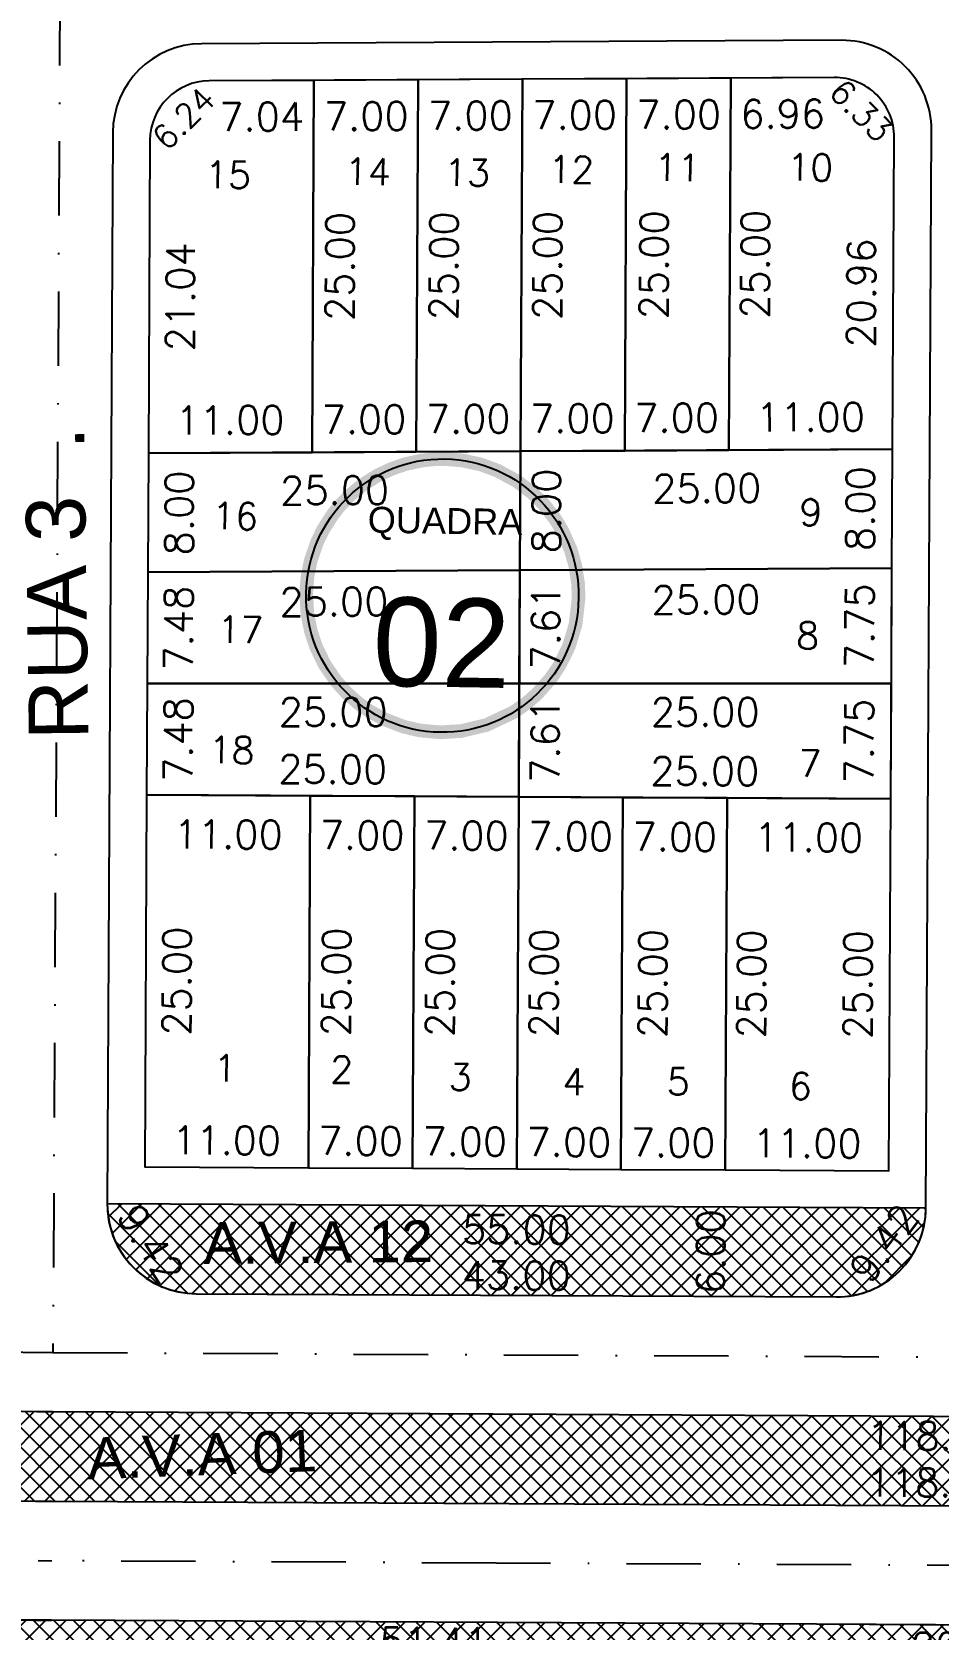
# Model space of a CAD drawing. Header units: millimetres. Extents: x -4430026 to 4783824, y 584 to 9593110.
# Drawn here: x 1747.2 to 1808, y 1393 to 1500.4 of the extents above; entities that cross this region are included whole.
import ezdxf
from ezdxf.enums import TextEntityAlignment as Align

# ---------------------------------------------------------------- set-up
doc = ezdxf.new("R2010")
doc.units = ezdxf.units.MM
doc.linetypes.add('CONTINUO', pattern=[0])
doc.linetypes.add('DASHDOT', pattern=[1, 0.5, -0.25, 0, -0.25])
for name, color, linetype in [('Bra-Rua Calçadas', 1, 'Continuous'), ('Calçada', 1, 'Continuous'), ('Cota', 8, 'Continuous'), ('Cota Curvas', 2, 'Continuous'), ('EIXO DAS VIAS', 252, 'DASHDOT'), ('Lotes', 2, 'Continuous'), ('Nomes de Ruas', 3, 'Continuous'), ('Numero de lotes', 5, 'Continuous'), ('númeraçãoquadras', 4, 'Continuous'), ('TXT A.VERDES', 7, 'Continuous'), ('Área Verde Alameda etc.', 92, 'Continuous')]:
    doc.layers.add(name, color=color, linetype=linetype)
doc.styles.add('arcad1', font='romans.shx')
doc.styles.add('ARIAL', font='arial.ttf', dxfattribs={"height": 0.25})
doc.styles.add('ROMANS', font='romans.shx')
doc.styles.add('STYLE1', font='sanss___.ttf')
doc.dimstyles.new('BOLA100', dxfattribs={"dimscale": 0, "dimtxt": 1.9, "dimasz": 0.18, "dimexe": 0.18, "dimexo": 0.063, "dimgap": 0, "dimtad": 1, "dimzin": 4, "dimdsep": 46, "dimtxsty": 'ROMANS', "dimcen": 0.09, "dimse1": 1, "dimse2": 1, "dimsd1": 1, "dimsd2": 1, "dimclrt": 256, "dimaunit": 1, "dimadec": 4, "dimazin": 0, "dimtfac": 1.2, "dimtix": 1, "dimtmove": 2, "dimatfit": 3, "dimfxl": 1, "dimtvp": 2, "dimtolj": 1, "dimtzin": 4, "dimarcsym": 0})
pattern_1 = [(45, (-350710.31295, -9590084.73025), (-0.67351920908, 0.67351920908), []), (135, (-350710.31295, -9590084.73025), (-0.67351920908, -0.67351920908), [])]

# ---------------------------------------------------------------- blocks, each defined once
blk = doc.blocks.new('*D106')
at = {"layer": 'DEFPOINTS', "color": 0}
for p in [(1765.74, 1424.91), (1754.73, 1424.11), (1765.73, 1424.05)]:
    blk.add_point(p, dxfattribs=at)
at = {"layer": 'Cota', "insert": (1760.24, 1425.89), "char_height": 1.9, "attachment_point": 5, "rotation": 359.7053, "style": 'ROMANS'}
blk.add_mtext('\\A1;11.00', dxfattribs=at)
blk = doc.blocks.new('*D107')
at = {"layer": 'DEFPOINTS', "color": 0}
for p in [(1772.74, 1424.88), (1765.73, 1424.05), (1772.73, 1424.01)]:
    blk.add_point(p, dxfattribs=at)
at = {"layer": 'Cota', "insert": (1769.24, 1425.85), "char_height": 1.9, "attachment_point": 5, "rotation": 359.7053, "style": 'ROMANS'}
blk.add_mtext('\\A1;7.00', dxfattribs=at)
blk = doc.blocks.new('*D108')
at = {"layer": 'DEFPOINTS', "color": 0}
for p in [(1779.74, 1424.84), (1772.73, 1424.01), (1779.73, 1423.98)]:
    blk.add_point(p, dxfattribs=at)
at = {"layer": 'Cota', "insert": (1776.24, 1425.81), "char_height": 1.9, "attachment_point": 5, "rotation": 359.7053, "style": 'ROMANS'}
blk.add_mtext('\\A1;7.00', dxfattribs=at)
blk = doc.blocks.new('*D109')
at = {"layer": 'DEFPOINTS', "color": 0}
for p in [(1786.74, 1424.81), (1779.73, 1423.98), (1786.73, 1423.94)]:
    blk.add_point(p, dxfattribs=at)
at = {"layer": 'Cota', "insert": (1783.24, 1425.77), "char_height": 1.9, "attachment_point": 5, "rotation": 359.7053, "style": 'ROMANS'}
blk.add_mtext('\\A1;7.00', dxfattribs=at)
blk = doc.blocks.new('*D110')
at = {"layer": 'DEFPOINTS', "color": 0}
for p in [(1793.74, 1424.77), (1786.73, 1423.94), (1793.73, 1423.9)]:
    blk.add_point(p, dxfattribs=at)
at = {"layer": 'Cota', "insert": (1790.24, 1425.74), "char_height": 1.9, "attachment_point": 5, "rotation": 359.7053, "style": 'ROMANS'}
blk.add_mtext('\\A1;7.00', dxfattribs=at)
blk = doc.blocks.new('*D111')
at = {"layer": 'DEFPOINTS', "color": 0}
for p in [(1804.74, 1424.71), (1793.73, 1423.9), (1804.73, 1423.85)]:
    blk.add_point(p, dxfattribs=at)
at = {"layer": 'Cota', "insert": (1799.24, 1425.69), "char_height": 1.9, "attachment_point": 5, "rotation": 359.7053, "style": 'ROMANS'}
blk.add_mtext('\\A1;11.00', dxfattribs=at)
blk = doc.blocks.new('*D112')
at = {"layer": 'DEFPOINTS', "color": 0}
for p in [(1754.86, 1449.11), (1765.86, 1449.05), (1765.84, 1445.47)]:
    blk.add_point(p, dxfattribs=at)
at = {"layer": 'Cota', "insert": (1760.35, 1446.45), "char_height": 1.9, "attachment_point": 5, "rotation": 359.7053, "style": 'ROMANS'}
blk.add_mtext('\\A1;11.00', dxfattribs=at)
blk = doc.blocks.new('*D113')
at = {"layer": 'DEFPOINTS', "color": 0}
for p in [(1754.9, 1456.59), (1779.9, 1456.59), (1779.9, 1453.73)]:
    blk.add_point(p, dxfattribs=at)
at = {"layer": 'Cota', "insert": (1767.4, 1454.68), "char_height": 1.9, "attachment_point": 5, "rotation": 0.0079, "style": 'ROMANS'}
blk.add_mtext('\\A1;25.00', dxfattribs=at)
blk = doc.blocks.new('*D114')
at = {"layer": 'DEFPOINTS', "color": 0}
for p in [(1754.86, 1449.11), (1779.87, 1449.82), (1779.86, 1448.98)]:
    blk.add_point(p, dxfattribs=at)
at = {"layer": 'Cota', "insert": (1767.37, 1450.83), "char_height": 1.9, "attachment_point": 5, "rotation": 359.7053, "style": 'ROMANS'}
blk.add_mtext('\\A1;25.00', dxfattribs=at)
blk = doc.blocks.new('*D115')
at = {"layer": 'DEFPOINTS', "color": 0}
for p in [(1754.94, 1464.07), (1779.94, 1464.2), (1779.96, 1461.21)]:
    blk.add_point(p, dxfattribs=at)
at = {"layer": 'Cota', "insert": (1767.45, 1462.09), "char_height": 1.9, "attachment_point": 5, "rotation": 0.3104, "style": 'ROMANS'}
blk.add_mtext('\\A1;25.00', dxfattribs=at)
blk = doc.blocks.new('*D116')
at = {"layer": 'DEFPOINTS', "color": 0}
for p in [(1754.98, 1472.07), (1779.98, 1472.2), (1780, 1468.7)]:
    blk.add_point(p, dxfattribs=at)
at = {"layer": 'Cota', "insert": (1767.5, 1469.58), "char_height": 1.9, "attachment_point": 5, "rotation": 0.3104, "style": 'ROMANS'}
blk.add_mtext('\\A1;25.00', dxfattribs=at)
blk = doc.blocks.new('*D117')
at = {"layer": 'DEFPOINTS', "color": 0}
for p in [(1765.98, 1473.37), (1754.98, 1472.07), (1765.98, 1472.13)]:
    blk.add_point(p, dxfattribs=at)
at = {"layer": 'Cota', "insert": (1760.47, 1474.29), "char_height": 1.9, "attachment_point": 5, "rotation": 0.3104, "style": 'ROMANS'}
blk.add_mtext('\\A1;11.00', dxfattribs=at)
blk = doc.blocks.new('*D118')
at = {"layer": 'DEFPOINTS', "color": 0}
for p in [(1759.07, 1497.09), (1766.11, 1497.13), (1766.13, 1493.75)]:
    blk.add_point(p, dxfattribs=at)
at = {"layer": 'Cota', "insert": (1762.6, 1494.68), "char_height": 1.9, "attachment_point": 5, "rotation": 0.3104, "style": 'ROMANS'}
blk.add_mtext('\\A1;7.04', dxfattribs=at)
blk = doc.blocks.new('*D119')
at = {"layer": 'DEFPOINTS', "color": 0}
for p in [(1766.11, 1497.13), (1773.11, 1497.17), (1773.13, 1493.79)]:
    blk.add_point(p, dxfattribs=at)
at = {"layer": 'Cota', "insert": (1769.62, 1494.72), "char_height": 1.9, "attachment_point": 5, "rotation": 0.3104, "style": 'ROMANS'}
blk.add_mtext('\\A1;7.00', dxfattribs=at)
blk = doc.blocks.new('*D120')
at = {"layer": 'DEFPOINTS', "color": 0}
for p in [(1773.11, 1497.17), (1780.11, 1497.2), (1780.13, 1493.83)]:
    blk.add_point(p, dxfattribs=at)
at = {"layer": 'Cota', "insert": (1776.62, 1494.76), "char_height": 1.9, "attachment_point": 5, "rotation": 0.3104, "style": 'ROMANS'}
blk.add_mtext('\\A1;7.00', dxfattribs=at)
blk = doc.blocks.new('*D121')
at = {"layer": 'DEFPOINTS', "color": 0}
for p in [(1780.11, 1497.2), (1787.11, 1497.24), (1787.13, 1493.87)]:
    blk.add_point(p, dxfattribs=at)
at = {"layer": 'Cota', "insert": (1783.62, 1494.8), "char_height": 1.9, "attachment_point": 5, "rotation": 0.3104, "style": 'ROMANS'}
blk.add_mtext('\\A1;7.00', dxfattribs=at)
blk = doc.blocks.new('*D122')
at = {"layer": 'DEFPOINTS', "color": 0}
for p in [(1787.11, 1497.24), (1794.11, 1497.28), (1794.13, 1493.9)]:
    blk.add_point(p, dxfattribs=at)
at = {"layer": 'Cota', "insert": (1790.62, 1494.83), "char_height": 1.9, "attachment_point": 5, "rotation": 0.3104, "style": 'ROMANS'}
blk.add_mtext('\\A1;7.00', dxfattribs=at)
blk = doc.blocks.new('*D123')
at = {"layer": 'DEFPOINTS', "color": 0}
for p in [(1801.07, 1497.32), (1794.11, 1497.28), (1801.09, 1493.94)]:
    blk.add_point(p, dxfattribs=at)
at = {"layer": 'Cota', "insert": (1797.6, 1494.87), "char_height": 1.9, "attachment_point": 5, "rotation": 0.3104, "style": 'ROMANS'}
blk.add_mtext('\\A1;6.96', dxfattribs=at)
blk = doc.blocks.new('*D124')
at = {"layer": 'DEFPOINTS', "color": 0}
for p in [(1779.98, 1472.2), (1804.98, 1472.34), (1805, 1468.83)]:
    blk.add_point(p, dxfattribs=at)
at = {"layer": 'Cota', "insert": (1792.5, 1469.71), "char_height": 1.9, "attachment_point": 5, "rotation": 0.3104, "style": 'ROMANS'}
blk.add_mtext('\\A1;25.00', dxfattribs=at)
blk = doc.blocks.new('*D125')
at = {"layer": 'DEFPOINTS', "color": 0}
for p in [(1772.98, 1473.41), (1765.98, 1472.13), (1772.98, 1472.17)]:
    blk.add_point(p, dxfattribs=at)
at = {"layer": 'Cota', "insert": (1769.47, 1474.34), "char_height": 1.9, "attachment_point": 5, "rotation": 0.3104, "style": 'ROMANS'}
blk.add_mtext('\\A1;7.00', dxfattribs=at)
blk = doc.blocks.new('*D126')
at = {"layer": 'DEFPOINTS', "color": 0}
for p in [(1779.98, 1473.45), (1772.98, 1472.17), (1779.98, 1472.2)]:
    blk.add_point(p, dxfattribs=at)
at = {"layer": 'Cota', "insert": (1776.47, 1474.38), "char_height": 1.9, "attachment_point": 5, "rotation": 0.3104, "style": 'ROMANS'}
blk.add_mtext('\\A1;7.00', dxfattribs=at)
blk = doc.blocks.new('*D127')
at = {"layer": 'DEFPOINTS', "color": 0}
for p in [(1786.98, 1473.48), (1779.98, 1472.2), (1786.98, 1472.24)]:
    blk.add_point(p, dxfattribs=at)
at = {"layer": 'Cota', "insert": (1783.47, 1474.41), "char_height": 1.9, "attachment_point": 5, "rotation": 0.3104, "style": 'ROMANS'}
blk.add_mtext('\\A1;7.00', dxfattribs=at)
blk = doc.blocks.new('*D128')
at = {"layer": 'DEFPOINTS', "color": 0}
for p in [(1793.98, 1473.52), (1786.98, 1472.24), (1793.98, 1472.28)]:
    blk.add_point(p, dxfattribs=at)
at = {"layer": 'Cota', "insert": (1790.47, 1474.45), "char_height": 1.9, "attachment_point": 5, "rotation": 0.3104, "style": 'ROMANS'}
blk.add_mtext('\\A1;7.00', dxfattribs=at)
blk = doc.blocks.new('*D129')
at = {"layer": 'DEFPOINTS', "color": 0}
for p in [(1804.98, 1473.58), (1793.98, 1472.28), (1804.98, 1472.34)]:
    blk.add_point(p, dxfattribs=at)
at = {"layer": 'Cota', "insert": (1799.47, 1474.5), "char_height": 1.9, "attachment_point": 5, "rotation": 0.3104, "style": 'ROMANS'}
blk.add_mtext('\\A1;11.00', dxfattribs=at)
blk = doc.blocks.new('*D130')
at = {"layer": 'DEFPOINTS', "color": 0}
for p in [(1779.94, 1464.2), (1804.94, 1464.34), (1804.96, 1461.35)]:
    blk.add_point(p, dxfattribs=at)
at = {"layer": 'Cota', "insert": (1792.45, 1462.23), "char_height": 1.9, "attachment_point": 5, "rotation": 0.3104, "style": 'ROMANS'}
blk.add_mtext('\\A1;25.00', dxfattribs=at)
blk = doc.blocks.new('*D131')
at = {"layer": 'DEFPOINTS', "color": 0}
for p in [(1779.9, 1456.59), (1804.9, 1456.59), (1804.9, 1453.73)]:
    blk.add_point(p, dxfattribs=at)
at = {"layer": 'Cota', "insert": (1792.4, 1454.68), "char_height": 1.9, "attachment_point": 5, "rotation": 0.0079, "style": 'ROMANS'}
blk.add_mtext('\\A1;25.00', dxfattribs=at)
blk = doc.blocks.new('*D132')
at = {"layer": 'DEFPOINTS', "color": 0}
for p in [(1804.87, 1449.69), (1779.86, 1448.98), (1804.86, 1448.85)]:
    blk.add_point(p, dxfattribs=at)
at = {"layer": 'Cota', "insert": (1792.37, 1450.7), "char_height": 1.9, "attachment_point": 5, "rotation": 359.7053, "style": 'ROMANS'}
blk.add_mtext('\\A1;25.00', dxfattribs=at)
blk = doc.blocks.new('*D133')
at = {"layer": 'DEFPOINTS', "color": 0}
for p in [(1765.86, 1449.05), (1772.86, 1449.01), (1772.84, 1445.43)]:
    blk.add_point(p, dxfattribs=at)
at = {"layer": 'Cota', "insert": (1769.35, 1446.4), "char_height": 1.9, "attachment_point": 5, "rotation": 359.7053, "style": 'ROMANS'}
blk.add_mtext('\\A1;7.00', dxfattribs=at)
blk = doc.blocks.new('*D134')
at = {"layer": 'DEFPOINTS', "color": 0}
for p in [(1772.86, 1449.01), (1779.86, 1448.98), (1779.84, 1445.4)]:
    blk.add_point(p, dxfattribs=at)
at = {"layer": 'Cota', "insert": (1776.35, 1446.37), "char_height": 1.9, "attachment_point": 5, "rotation": 359.7053, "style": 'ROMANS'}
blk.add_mtext('\\A1;7.00', dxfattribs=at)
blk = doc.blocks.new('*D135')
at = {"layer": 'DEFPOINTS', "color": 0}
for p in [(1779.86, 1448.98), (1786.86, 1448.94), (1786.84, 1445.36)]:
    blk.add_point(p, dxfattribs=at)
at = {"layer": 'Cota', "insert": (1783.35, 1446.33), "char_height": 1.9, "attachment_point": 5, "rotation": 359.7053, "style": 'ROMANS'}
blk.add_mtext('\\A1;7.00', dxfattribs=at)
blk = doc.blocks.new('*D136')
at = {"layer": 'DEFPOINTS', "color": 0}
for p in [(1786.86, 1448.94), (1793.86, 1448.9), (1793.84, 1445.33)]:
    blk.add_point(p, dxfattribs=at)
at = {"layer": 'Cota', "insert": (1790.35, 1446.29), "char_height": 1.9, "attachment_point": 5, "rotation": 359.7053, "style": 'ROMANS'}
blk.add_mtext('\\A1;7.00', dxfattribs=at)
blk = doc.blocks.new('*D137')
at = {"layer": 'DEFPOINTS', "color": 0}
for p in [(1793.86, 1448.9), (1804.86, 1448.85), (1804.84, 1445.27)]:
    blk.add_point(p, dxfattribs=at)
at = {"layer": 'Cota', "insert": (1799.35, 1446.25), "char_height": 1.9, "attachment_point": 5, "rotation": 359.7053, "style": 'ROMANS'}
blk.add_mtext('\\A1;11.00', dxfattribs=at)
blk = doc.blocks.new('*D138')
at = {"layer": 'DEFPOINTS', "color": 0}
for p in [(1754.86, 1449.11), (1757.91, 1449.09), (1754.73, 1424.11)]:
    blk.add_point(p, dxfattribs=at)
at = {"layer": 'Cota', "insert": (1756.89, 1436.59), "char_height": 1.9, "attachment_point": 5, "rotation": 89.7053, "style": 'ROMANS'}
blk.add_mtext('\\A1;25.00', dxfattribs=at)
blk = doc.blocks.new('*D139')
at = {"layer": 'DEFPOINTS', "color": 0}
for p in [(1754.9, 1456.59), (1757.95, 1456.57), (1754.86, 1449.11)]:
    blk.add_point(p, dxfattribs=at)
at = {"layer": 'Cota', "insert": (1756.98, 1452.83), "char_height": 1.9, "attachment_point": 5, "rotation": 89.7053, "style": 'ROMANS'}
blk.add_mtext('\\A1;7.48', dxfattribs=at)
blk = doc.blocks.new('*D140')
at = {"layer": 'DEFPOINTS', "color": 0}
for p in [(1754.94, 1464.07), (1757.98, 1464.05), (1754.9, 1456.59)]:
    blk.add_point(p, dxfattribs=at)
at = {"layer": 'Cota', "insert": (1757.01, 1460.32), "char_height": 1.9, "attachment_point": 5, "rotation": 89.7053, "style": 'ROMANS'}
blk.add_mtext('\\A1;7.48', dxfattribs=at)
blk = doc.blocks.new('*D141')
at = {"layer": 'DEFPOINTS', "color": 0}
for p in [(1754.98, 1472.07), (1758.02, 1472.05), (1754.94, 1464.07)]:
    blk.add_point(p, dxfattribs=at)
at = {"layer": 'Cota', "insert": (1757.05, 1468.06), "char_height": 1.9, "attachment_point": 5, "rotation": 89.7053, "style": 'ROMANS'}
blk.add_mtext('\\A1;8.00', dxfattribs=at)
blk = doc.blocks.new('*D142')
at = {"layer": 'DEFPOINTS', "color": 0}
for p in [(1755.09, 1493.11), (1758.13, 1493.09), (1754.98, 1472.07)]:
    blk.add_point(p, dxfattribs=at)
at = {"layer": 'Cota', "insert": (1757.13, 1482.58), "char_height": 1.9, "attachment_point": 5, "rotation": 89.7053, "style": 'ROMANS'}
blk.add_mtext('\\A1;21.04', dxfattribs=at)
blk = doc.blocks.new('*D143')
at = {"layer": 'DEFPOINTS', "color": 0}
for p in [(1765.86, 1449.05), (1768.62, 1449.03), (1765.73, 1424.05)]:
    blk.add_point(p, dxfattribs=at)
at = {"layer": 'Cota', "insert": (1767.61, 1436.54), "char_height": 1.9, "attachment_point": 5, "rotation": 89.7053, "style": 'ROMANS'}
blk.add_mtext('\\A1;25.00', dxfattribs=at)
blk = doc.blocks.new('*D144')
at = {"layer": 'DEFPOINTS', "color": 0}
for p in [(1772.86, 1449.01), (1775.6, 1449), (1772.73, 1424.01)]:
    blk.add_point(p, dxfattribs=at)
at = {"layer": 'Cota', "insert": (1774.58, 1436.5), "char_height": 1.9, "attachment_point": 5, "rotation": 89.7053, "style": 'ROMANS'}
blk.add_mtext('\\A1;25.00', dxfattribs=at)
blk = doc.blocks.new('*D145')
at = {"layer": 'DEFPOINTS', "color": 0}
for p in [(1779.86, 1448.98), (1782.57, 1448.96), (1779.73, 1423.98)]:
    blk.add_point(p, dxfattribs=at)
at = {"layer": 'Cota', "insert": (1781.55, 1436.47), "char_height": 1.9, "attachment_point": 5, "rotation": 89.7053, "style": 'ROMANS'}
blk.add_mtext('\\A1;25.00', dxfattribs=at)
blk = doc.blocks.new('*D146')
at = {"layer": 'DEFPOINTS', "color": 0}
for p in [(1779.9, 1456.59), (1782.61, 1456.58), (1779.86, 1448.98)]:
    blk.add_point(p, dxfattribs=at)
at = {"layer": 'Cota', "insert": (1781.64, 1452.77), "char_height": 1.9, "attachment_point": 5, "rotation": 89.7053, "style": 'ROMANS'}
blk.add_mtext('\\A1;7.61', dxfattribs=at)
blk = doc.blocks.new('*D147')
at = {"layer": 'DEFPOINTS', "color": 0}
for p in [(1779.94, 1464.2), (1782.65, 1464.19), (1779.9, 1456.59)]:
    blk.add_point(p, dxfattribs=at)
at = {"layer": 'Cota', "insert": (1781.68, 1460.39), "char_height": 1.9, "attachment_point": 5, "rotation": 89.7053, "style": 'ROMANS'}
blk.add_mtext('\\A1;7.61', dxfattribs=at)
blk = doc.blocks.new('*D148')
at = {"layer": 'DEFPOINTS', "color": 0}
for p in [(1779.98, 1472.2), (1782.69, 1472.19), (1779.94, 1464.2)]:
    blk.add_point(p, dxfattribs=at)
at = {"layer": 'Cota', "insert": (1781.72, 1468.19), "char_height": 1.9, "attachment_point": 5, "rotation": 89.7053, "style": 'ROMANS'}
blk.add_mtext('\\A1;8.00', dxfattribs=at)
blk = doc.blocks.new('*D149')
at = {"layer": 'DEFPOINTS', "color": 0}
for p in [(1780.11, 1497.2), (1782.82, 1497.19), (1779.98, 1472.2)]:
    blk.add_point(p, dxfattribs=at)
at = {"layer": 'Cota', "insert": (1781.8, 1484.69), "char_height": 1.9, "attachment_point": 5, "rotation": 89.7053, "style": 'ROMANS'}
blk.add_mtext('\\A1;25.00', dxfattribs=at)
blk = doc.blocks.new('*D150')
at = {"layer": 'DEFPOINTS', "color": 0}
for p in [(1803.66, 1448.85), (1804.86, 1448.85), (1804.73, 1423.85)]:
    blk.add_point(p, dxfattribs=at)
at = {"layer": 'Cota', "insert": (1802.65, 1436.36), "char_height": 1.9, "attachment_point": 5, "rotation": 89.7053, "style": 'ROMANS'}
blk.add_mtext('\\A1;25.00', dxfattribs=at)
blk = doc.blocks.new('*D151')
at = {"layer": 'DEFPOINTS', "color": 0}
for p in [(1803.7, 1456.6), (1804.9, 1456.59), (1804.86, 1448.85)]:
    blk.add_point(p, dxfattribs=at)
at = {"layer": 'Cota', "insert": (1802.73, 1452.73), "char_height": 1.9, "attachment_point": 5, "rotation": 89.7053, "style": 'ROMANS'}
blk.add_mtext('\\A1;7.75', dxfattribs=at)
blk = doc.blocks.new('*D152')
at = {"layer": 'DEFPOINTS', "color": 0}
for p in [(1803.74, 1464.34), (1804.94, 1464.34), (1804.9, 1456.59)]:
    blk.add_point(p, dxfattribs=at)
at = {"layer": 'Cota', "insert": (1802.77, 1460.48), "char_height": 1.9, "attachment_point": 5, "rotation": 89.7053, "style": 'ROMANS'}
blk.add_mtext('\\A1;7.75', dxfattribs=at)
blk = doc.blocks.new('*D153')
at = {"layer": 'DEFPOINTS', "color": 0}
for p in [(1803.78, 1472.34), (1804.98, 1472.34), (1804.94, 1464.34)]:
    blk.add_point(p, dxfattribs=at)
at = {"layer": 'Cota', "insert": (1802.81, 1468.35), "char_height": 1.9, "attachment_point": 5, "rotation": 89.7053, "style": 'ROMANS'}
blk.add_mtext('\\A1;8.00', dxfattribs=at)
blk = doc.blocks.new('*D154')
at = {"layer": 'DEFPOINTS', "color": 0}
for p in [(1803.89, 1493.3), (1805.09, 1493.3), (1804.98, 1472.34)]:
    blk.add_point(p, dxfattribs=at)
at = {"layer": 'Cota', "insert": (1802.88, 1482.83), "char_height": 1.9, "attachment_point": 5, "rotation": 89.7053, "style": 'ROMANS'}
blk.add_mtext('\\A1;20.96', dxfattribs=at)
blk = doc.blocks.new('*D155')
at = {"layer": 'DEFPOINTS', "color": 0}
for p in [(1766.11, 1497.13), (1768.87, 1497.11), (1765.98, 1472.13)]:
    blk.add_point(p, dxfattribs=at)
at = {"layer": 'Cota', "insert": (1767.85, 1484.62), "char_height": 1.9, "attachment_point": 5, "rotation": 89.7053, "style": 'ROMANS'}
blk.add_mtext('\\A1;25.00', dxfattribs=at)
blk = doc.blocks.new('*D156')
at = {"layer": 'DEFPOINTS', "color": 0}
for p in [(1773.11, 1497.17), (1775.84, 1497.15), (1772.98, 1472.17)]:
    blk.add_point(p, dxfattribs=at)
at = {"layer": 'Cota', "insert": (1774.83, 1484.66), "char_height": 1.9, "attachment_point": 5, "rotation": 89.7053, "style": 'ROMANS'}
blk.add_mtext('\\A1;25.00', dxfattribs=at)
blk = doc.blocks.new('*D157')
at = {"layer": 'DEFPOINTS', "color": 0}
for p in [(1787.11, 1497.24), (1789.96, 1497.23), (1786.98, 1472.24)]:
    blk.add_point(p, dxfattribs=at)
at = {"layer": 'Cota', "insert": (1788.95, 1484.73), "char_height": 1.9, "attachment_point": 5, "rotation": 89.7053, "style": 'ROMANS'}
blk.add_mtext('\\A1;25.00', dxfattribs=at)
blk = doc.blocks.new('*D158')
at = {"layer": 'DEFPOINTS', "color": 0}
for p in [(1794.11, 1497.28), (1796.76, 1497.27), (1793.98, 1472.28)]:
    blk.add_point(p, dxfattribs=at)
at = {"layer": 'Cota', "insert": (1795.75, 1484.77), "char_height": 1.9, "attachment_point": 5, "rotation": 89.7053, "style": 'ROMANS'}
blk.add_mtext('\\A1;25.00', dxfattribs=at)
blk = doc.blocks.new('*D159')
at = {"layer": 'DEFPOINTS', "color": 0}
for p in [(1786.86, 1448.94), (1789.88, 1448.93), (1786.73, 1423.94)]:
    blk.add_point(p, dxfattribs=at)
at = {"layer": 'Cota', "insert": (1788.87, 1436.43), "char_height": 1.9, "attachment_point": 5, "rotation": 89.7053, "style": 'ROMANS'}
blk.add_mtext('\\A1;25.00', dxfattribs=at)
blk = doc.blocks.new('*D160')
at = {"layer": 'DEFPOINTS', "color": 0}
for p in [(1793.86, 1448.9), (1796.52, 1448.89), (1793.73, 1423.9)]:
    blk.add_point(p, dxfattribs=at)
at = {"layer": 'Cota', "insert": (1795.5, 1436.4), "char_height": 1.9, "attachment_point": 5, "rotation": 89.7053, "style": 'ROMANS'}
blk.add_mtext('\\A1;25.00', dxfattribs=at)
blk = doc.blocks.new('*D7431')
at = {"layer": 'DEFPOINTS', "color": 0}
for p in [(1752.22, 1421.62), (1807.22, 1421.34), (1807.21, 1418.81)]:
    blk.add_point(p, dxfattribs=at)
at = {"layer": 'Cota', "insert": (1779.71, 1419.9), "char_height": 1.9, "attachment_point": 5, "rotation": 359.7053, "style": 'ROMANS'}
blk.add_mtext('\\A1;55.00', dxfattribs=at)
blk = doc.blocks.new('*D7432')
at = {"layer": 'DEFPOINTS', "color": 0}
for p in [(1801.19, 1415.75), (1758.19, 1415.59), (1801.19, 1415.37)]:
    blk.add_point(p, dxfattribs=at)
at = {"layer": 'Cota', "insert": (1779.7, 1416.81), "char_height": 1.9, "attachment_point": 5, "rotation": 359.7053, "style": 'ROMANS'}
blk.add_mtext('\\A1;43.00', dxfattribs=at)
blk = doc.blocks.new('*D7459')
at = {"layer": 'DEFPOINTS', "color": 0}
for p in [(1748.54, 1407.64), (1866.95, 1407.03), (1866.94, 1404.76)]:
    blk.add_point(p, dxfattribs=at)
at = {"layer": 'Cota', "insert": (1807.74, 1406.02), "char_height": 1.9, "attachment_point": 5, "rotation": 359.7053, "style": 'ROMANS'}
blk.add_mtext('\\A1;118.41', dxfattribs=at)
blk = doc.blocks.new('*D7460')
at = {"layer": 'DEFPOINTS', "color": 0}
for p in [(1748.51, 1401.64), (1866.92, 1401.62), (1866.92, 1401.03)]:
    blk.add_point(p, dxfattribs=at)
at = {"layer": 'Cota', "insert": (1807.72, 1402.88), "char_height": 1.9, "attachment_point": 5, "rotation": 359.7053, "style": 'ROMANS'}
blk.add_mtext('\\A1;118.41', dxfattribs=at)
blk = doc.blocks.new('*D7381')
at = {"layer": 'DEFPOINTS', "color": 0}
for p in [(1748.47, 1393.64), (1799.88, 1393.37), (1799.87, 1391.11)]:
    blk.add_point(p, dxfattribs=at)
at = {"layer": 'Cota', "insert": (1774.17, 1392.19), "char_height": 1.9, "attachment_point": 5, "rotation": 359.7053, "style": 'ROMANS'}
blk.add_mtext('\\A1;51.41', dxfattribs=at)
blk = doc.blocks.new('*D7383')
at = {"layer": 'DEFPOINTS', "color": 0}
for p in [(1799.88, 1393.37), (1819.88, 1393.27), (1819.86, 1390.85)]:
    blk.add_point(p, dxfattribs=at)
at = {"layer": 'Cota', "insert": (1809.87, 1391.85), "char_height": 1.9, "attachment_point": 5, "rotation": 359.7053, "style": 'ROMANS'}
blk.add_mtext('\\A1;20.00', dxfattribs=at)
blk = doc.blocks.new('*D7582')
at = {"layer": 'DEFPOINTS', "color": 0}
for p in [(1793.08, 1421.41), (1793.05, 1415.41), (1793.7, 1415.41)]:
    blk.add_point(p, dxfattribs=at)
at = {"layer": 'Cota', "insert": (1792.76, 1418.41), "char_height": 1.9, "attachment_point": 5, "rotation": 89.7053, "style": 'ROMANS'}
blk.add_mtext('\\A1;6.00', dxfattribs=at)
blk = doc.blocks.new('NUM_quadra')
at = {"color": 6, "const_width": 0.02}
blk.add_lwpolyline([(-0.0134, 0.1996), (-0.034, 0.1971), (-0.0579, 0.1914), (-0.0779, 0.1842), (-0.0981, 0.1743), (-0.1208, 0.1594), (-0.1377, 0.145), (-0.1521, 0.1299), (-0.1625, 0.1166), (-0.1764, 0.0942), (-0.1852, 0.0754), (-0.1941, 0.0483), (-0.1985, 0.0243), (-0.2, 0), (-0.1977, -0.0299), (-0.1921, -0.0556), (-0.1839, -0.0786), (-0.1713, -0.1033), (-0.1546, -0.1269), (-0.1389, -0.1439), (-0.1219, -0.1586), (-0.1046, -0.1705), (-0.0831, -0.1819), (-0.0531, -0.1928), (-0.0302, -0.1977), (0, -0.2), (0.0309, -0.1976), (0.0677, -0.1882), (0.1069, -0.169), (0.124, -0.1569), (0.1407, -0.1421), (0.1614, -0.1181), (0.1737, -0.0992), (0.187, -0.071), (0.1962, -0.0386), (0.2, 0), (0.1989, 0.0205), (0.1943, 0.0473), (0.1871, 0.0707), (0.1741, 0.0984), (0.1635, 0.1151), (0.1472, 0.1354), (0.1285, 0.1533), (0.1063, 0.1694), (0.0782, 0.1841), (0.0533, 0.1928), (0.0267, 0.1982), (0, 0.2)], close=True, dxfattribs=at)
blk.add_circle((0, 0), 0.2)
at = {"color": 3, "insert": (-0.1114, 0.1285), "char_height": 0.038, "width": 0.2663, "attachment_point": 1, "style": 'STYLE1'}
blk.add_mtext('\\fArial|b0|i0|c0|p34;QUADRA', dxfattribs=at)
at = {"color": 3, "style": 'STYLE1'}
blk.add_attdef('00', text='', height=0.13, dxfattribs=at).set_placement((0, -0.1335), align=Align.CENTER)

msp = doc.modelspace()

# ---------------------------------------------------------------- hatches: boundary and pattern name
at = {"layer": 'Área Verde Alameda etc.'}
h = msp.add_hatch(dxfattribs=at)
h.set_pattern_fill('ANSI37', color=256, scale=0.3, style=0)
h.set_pattern_definition(pattern_1)
h.paths.add_polyline_path([(1868.938, 1405.018, 0.4142136), (1866.948, 1407.028), (1748.544, 1407.637, -0.1524067), (1686.084, 1427.482), (1660.887, 1444.64, 0.4184323), (1658.092, 1444.089), (1656.989, 1442.418, 0.4100297), (1657.533, 1439.663), (1682.647, 1422.564, 0.1524067), (1748.513, 1401.637), (1866.917, 1401.028, 0.4142136), (1868.928, 1403.018)])
h = msp.add_hatch(dxfattribs=at)
h.set_pattern_fill('ANSI37', color=256, scale=0.3, style=0)
h.set_pattern_definition(pattern_1)
h.paths.add_polyline_path([(1862.876, 1393.049), (1819.877, 1393.27), (1799.877, 1393.373), (1748.472, 1393.637, -0.1524067), (1678.063, 1416.007), (1655.081, 1432.074, 0.1517554), (1652.82, 1432.795, 0.2540165), (1649.451, 1430.999), (1648.959, 1430.253), (1675.198, 1411.91), (1675.249, 1411.874, 0.1522845), (1748.447, 1388.637), (1799.851, 1388.373), (1819.851, 1388.27), (1868.767, 1388.019, 0.0752142), (1868.215, 1389.727, 0.2829739)])
h = msp.add_hatch(dxfattribs=at)
h.set_pattern_fill('ANSI37', color=256, scale=0.3, style=0)
h.set_pattern_definition(pattern_1)
h.paths.add_polyline_path([(1807.221, 1421.336), (1752.222, 1421.618, 0.4142136), (1758.191, 1415.588), (1801.19, 1415.366, 0.4142136)])

# ---------------------------------------------------------------- linework, layer by layer
at = {"layer": 'Bra-Rua Calçadas'}
for points in [[(1686.084, 1427.482), (1660.887, 1444.64, 0.4184323), (1658.092, 1444.089), (1656.989, 1442.418, 0.4100297), (1657.533, 1439.663), (1682.647, 1422.564, 0.1524067), (1748.513, 1401.637), (1866.917, 1401.028, 0.4142136), (1868.928, 1403.018), (1868.938, 1405.018, 0.4142136), (1866.948, 1407.028), (1748.544, 1407.637, -0.1524067)], [(1678.063, 1416.007), (1655.081, 1432.074, 0.1517554), (1652.82, 1432.795, 0.2540165), (1649.451, 1430.999), (1648.959, 1430.253), (1675.198, 1411.91), (1675.249, 1411.874, 0.1522845), (1748.447, 1388.637), (1799.851, 1388.373), (1819.851, 1388.27), (1868.767, 1388.019, 0.0752142), (1868.215, 1389.727, 0.2829739), (1862.876, 1393.049), (1819.877, 1393.27), (1799.877, 1393.373), (1748.472, 1393.637, -0.1524067)], [(1807.221, 1421.336), (1752.222, 1421.618, 0.0192056), (1752.237, 1421.158, 0.3918904), (1758.191, 1415.588), (1801.19, 1415.366, 0.4142136)]]:
    msp.add_lwpolyline(points, format="xyb", close=True, dxfattribs=at)
at = {"layer": 'Calçada', "lineweight": -3}
for p, q in [((1801.561, 1499.82), (1758.56, 1499.587)), ((1801.561, 1499.82), (1758.56, 1499.587)), ((1752.592, 1493.618), (1752.222, 1421.618)), ((1752.592, 1493.618), (1752.222, 1421.618)), ((1807.221, 1421.336), (1807.594, 1493.789)), ((1807.221, 1421.336), (1807.594, 1493.789)), ((1758.191, 1415.588), (1801.19, 1415.366)), ((1758.191, 1415.588), (1801.19, 1415.366)), ((1799.877, 1393.373), (1748.472, 1393.637)), ((1799.877, 1393.373), (1748.472, 1393.637)), ((1799.877, 1393.373), (1748.472, 1393.637)), ((1799.877, 1393.373), (1748.472, 1393.637)), ((1819.877, 1393.27), (1799.877, 1393.373)), ((1819.877, 1393.27), (1799.877, 1393.373)), ((1819.877, 1393.27), (1799.877, 1393.373)), ((1819.877, 1393.27), (1799.877, 1393.373))]:
    msp.add_line(p, q, dxfattribs=at)
msp.add_lwpolyline([(1807.594, 1493.789, 0.41731), (1801.561, 1499.82), (1758.56, 1499.587, 0.4111239), (1752.592, 1493.618), (1752.222, 1421.618, 0.4142136), (1758.191, 1415.588), (1801.19, 1415.366, 0.4142136), (1807.221, 1421.336)], format="xyb", close=True, dxfattribs=at)
msp.add_lwpolyline([(1807.594, 1493.789, 0.41731), (1801.561, 1499.82), (1758.56, 1499.587, 0.4111239), (1752.592, 1493.618), (1752.222, 1421.618, 0.4142136), (1758.191, 1415.588), (1801.19, 1415.366, 0.4142136), (1807.221, 1421.336)], format="xyb", close=True, dxfattribs=at)
for centre, radius, start, end in [((1758.592, 1493.587), 6, 90.31037, 179.70531), ((1758.592, 1493.587), 6, 90.31037, 179.70531), ((1801.594, 1493.82), 6, 359.70531, 90.31037), ((1801.594, 1493.82), 6, 359.70531, 90.31037), ((1758.222, 1421.588), 6, 179.70531, 269.70531), ((1758.222, 1421.588), 6, 179.70531, 269.70531), ((1801.221, 1421.366), 6, 269.70531, 359.70531), ((1801.221, 1421.366), 6, 269.70531, 359.70531), ((1749.11, 1517.636), 124, 235.04301, 269.70531), ((1749.11, 1517.636), 124, 235.04301, 269.70531), ((1749.11, 1517.636), 124, 235.04301, 269.70531), ((1749.11, 1517.636), 124, 235.04301, 269.70531), ((1749.11, 1517.636), 129, 235.04301, 269.70531)]:
    msp.add_arc(centre, radius, start, end, dxfattribs=at)
at = {"layer": 'EIXO DAS VIAS', "ltscale": 10}
msp.add_line((1749.041, 1503.136, 103.708), (1748.57, 1411.637, 103.708), dxfattribs=at)
at = {"layer": 'EIXO DAS VIAS', "ltscale": 10, "elevation": 103.708}
for points in [[(1688.376, 1430.76, 0.1524067), (1748.565, 1411.637), (1748.57, 1411.637)], [(1748.493, 1397.637, -0.150327), (1681.157, 1418.73)]]:
    msp.add_lwpolyline(points, format="xyb", dxfattribs=at)
for points in [[(1748.57, 1411.637), (1810.77, 1411.317)], [(1778.358, 1397.484), (1748.493, 1397.637)], [(1872.897, 1396.997), (1778.358, 1397.484)]]:
    msp.add_lwpolyline(points, dxfattribs=at)
at = {"layer": 'Lotes', "lineweight": -3}
for p, q in [((1801.07, 1497.318), (1759.068, 1497.09)), ((1765.863, 1449.049), (1765.735, 1424.049)), ((1772.863, 1449.013), (1772.734, 1424.013)), ((1786.863, 1448.941), (1786.734, 1423.941)), ((1793.863, 1448.905), (1793.734, 1423.905))]:
    msp.add_line(p, q, dxfattribs=at)
at = {"layer": 'Lotes', "linetype": 'CONTINUO', "lineweight": -3}
for p, q in [((1754.863, 1449.105), (1754.735, 1424.106)), ((1754.863, 1449.105), (1779.863, 1448.977)), ((1765.863, 1449.049), (1754.863, 1449.105)), ((1765.735, 1424.049), (1765.863, 1449.049)), ((1765.863, 1449.049), (1765.735, 1424.049)), ((1772.863, 1449.013), (1765.863, 1449.049)), ((1772.734, 1424.013), (1772.863, 1449.013)), ((1772.863, 1449.013), (1772.734, 1424.013)), ((1779.863, 1448.977), (1772.863, 1449.013)), ((1779.734, 1423.977), (1779.863, 1448.977)), ((1779.863, 1448.977), (1779.734, 1423.977)), ((1779.863, 1448.977), (1804.863, 1448.848)), ((1786.863, 1448.941), (1779.863, 1448.977)), ((1786.734, 1423.941), (1786.863, 1448.941)), ((1786.863, 1448.941), (1786.734, 1423.941)), ((1793.863, 1448.905), (1786.863, 1448.941)), ((1793.734, 1423.905), (1793.863, 1448.905)), ((1793.863, 1448.905), (1793.734, 1423.905)), ((1804.863, 1448.848), (1793.863, 1448.905)), ((1804.734, 1423.848), (1804.863, 1448.848)), ((1754.735, 1424.106), (1765.735, 1424.049)), ((1765.735, 1424.049), (1772.734, 1424.013)), ((1772.734, 1424.013), (1779.734, 1423.977)), ((1779.734, 1423.977), (1786.734, 1423.941)), ((1786.734, 1423.941), (1793.734, 1423.905)), ((1793.734, 1423.905), (1804.734, 1423.848))]:
    msp.add_line(p, q, dxfattribs=at)
at = {"layer": 'Lotes', "lineweight": -3, "ltscale": 10}
msp.add_line((1804.863, 1448.848), (1754.863, 1449.105), dxfattribs=at)
at = {"layer": 'Lotes'}
for points in [[(1805.091, 1493.297, 0.41731), (1801.07, 1497.318), (1794.112, 1497.28), (1793.983, 1472.279), (1804.983, 1472.338)], [(1766.11, 1497.128), (1759.068, 1497.09, 0.4111239), (1755.09, 1493.111), (1754.981, 1472.068), (1765.982, 1472.127)]]:
    msp.add_lwpolyline(points, format="xyb", close=True, dxfattribs=at)
for points in [[(1773.111, 1497.166), (1766.11, 1497.128), (1765.982, 1472.127), (1772.982, 1472.165)], [(1780.111, 1497.204), (1773.111, 1497.166), (1772.982, 1472.165), (1779.982, 1472.203)], [(1787.111, 1497.242), (1780.111, 1497.204), (1779.982, 1472.203), (1786.983, 1472.241)], [(1794.112, 1497.28), (1787.111, 1497.242), (1786.983, 1472.241), (1793.983, 1472.279)], [(1779.982, 1472.203), (1772.982, 1472.165), (1765.982, 1472.127), (1754.981, 1472.068), (1754.94, 1464.067), (1779.941, 1464.203)], [(1779.982, 1472.203), (1754.981, 1472.068), (1754.94, 1464.067), (1779.941, 1464.203)], [(1804.983, 1472.338), (1793.983, 1472.279), (1786.983, 1472.241), (1779.982, 1472.203), (1779.941, 1464.203), (1804.942, 1464.338)], [(1804.983, 1472.338), (1779.982, 1472.203), (1779.941, 1464.203), (1804.942, 1464.338)], [(1779.941, 1464.203), (1754.94, 1464.067), (1754.863, 1449.105), (1765.863, 1449.049), (1772.863, 1449.013), (1779.863, 1448.977)], [(1779.941, 1464.203), (1754.94, 1464.067), (1754.902, 1456.586), (1779.902, 1456.59)], [(1804.942, 1464.338), (1779.941, 1464.203), (1779.863, 1448.977), (1786.863, 1448.941), (1793.863, 1448.905), (1804.863, 1448.848)], [(1804.942, 1464.338), (1779.941, 1464.203), (1779.902, 1456.59), (1804.902, 1456.593)], [(1779.902, 1456.59), (1754.902, 1456.586), (1754.863, 1449.105), (1765.863, 1449.049), (1772.863, 1449.013), (1779.863, 1448.977)], [(1804.902, 1456.593), (1779.902, 1456.59), (1779.863, 1448.977), (1786.863, 1448.941), (1793.863, 1448.905), (1804.863, 1448.848)], [(1765.863, 1449.049), (1754.863, 1449.105), (1754.735, 1424.106), (1765.735, 1424.049)], [(1772.863, 1449.013), (1765.863, 1449.049), (1765.735, 1424.049), (1772.734, 1424.013)], [(1779.863, 1448.977), (1772.863, 1449.013), (1772.734, 1424.013), (1779.734, 1423.977)], [(1786.863, 1448.941), (1779.863, 1448.977), (1779.734, 1423.977), (1786.734, 1423.941)], [(1793.863, 1448.905), (1786.863, 1448.941), (1786.734, 1423.941), (1793.734, 1423.905)], [(1804.863, 1448.848), (1793.863, 1448.905), (1793.734, 1423.905), (1804.734, 1423.848)]]:
    msp.add_lwpolyline(points, close=True, dxfattribs=at)
for points in [[(1754.902, 1456.586), (1779.902, 1456.59)], [(1779.902, 1456.59), (1804.902, 1456.593)]]:
    msp.add_lwpolyline(points, dxfattribs=at)
at = {"layer": 'Lotes', "lineweight": -3}
for centre, start, end in [((1801.091, 1493.318), 359.70531, 90.31037), ((1759.09, 1493.09), 90.31037, 179.70531)]:
    msp.add_arc(centre, 4, start, end, dxfattribs=at)
at = {"layer": 'Área Verde Alameda etc.'}
for points in [[(1686.084, 1427.482), (1660.887, 1444.64, 0.4184323), (1658.092, 1444.089), (1656.989, 1442.418, 0.4100297), (1657.533, 1439.663), (1682.647, 1422.564, 0.1524067), (1748.513, 1401.637), (1866.917, 1401.028, 0.4142136), (1868.928, 1403.018), (1868.938, 1405.018, 0.4142136), (1866.948, 1407.028), (1748.544, 1407.637, -0.1524067)], [(1678.063, 1416.007), (1655.081, 1432.074, 0.1517554), (1652.82, 1432.795, 0.2540165), (1649.451, 1430.999), (1648.959, 1430.253), (1675.198, 1411.91), (1675.249, 1411.874, 0.1522845), (1748.447, 1388.637), (1799.851, 1388.373), (1819.851, 1388.27), (1868.767, 1388.019, 0.0752142), (1868.215, 1389.727, 0.2829739), (1862.876, 1393.049), (1819.877, 1393.27), (1799.877, 1393.373), (1748.472, 1393.637, -0.1524067)], [(1807.221, 1421.336), (1752.222, 1421.618, 0.0192056), (1752.237, 1421.158, 0.3918904), (1758.191, 1415.588), (1801.19, 1415.366, 0.4142136)]]:
    msp.add_lwpolyline(points, format="xyb", close=True, dxfattribs=at)

# ---------------------------------------------------------------- block references
at = {"layer": 'númeraçãoquadras', "linetype": 'ByBlock', "extrusion": (0.084411, -0.001453, 0.99643)}
ref = msp.add_blockref('NUM_quadra', (1492.826, -1734.24, 251.76), dxfattribs=dict(at, xscale=45.93175888075766, yscale=45.93175888024863, zscale=45.93175853019476, rotation=270.0385460294471))
ref.add_attrib('00', '02', dxfattribs={"layer": '0', "color": 3, "extrusion": (0.084411, -0.001453, 0.99643), "height": 5.9711, "rotation": 270.03855, "style": 'STYLE1'}).set_placement((1486.696, -1734.244, 251.76), align=Align.CENTER)

# ---------------------------------------------------------------- texts
at = {"layer": 'Cota', "char_height": 1.9, "attachment_point": 5, "style": 'ROMANS'}
for insert, rotation in [((1755.14, 1418.938), 302.66268), ((1804.415, 1418.98), 53.23105)]:
    msp.add_mtext('\\A1;9.42', dxfattribs=dict(at, insert=insert, rotation=rotation))
at = {"layer": 'Cota Curvas', "char_height": 1.6, "attachment_point": 5, "style": 'ROMANS'}
for s, insert, rotation in [('\\A1;6.24', (1757.362, 1494.575, -51.854), 45.00784), ('\\A1;6.33', (1802.871, 1495.098, -51.854), 315.00784)]:
    msp.add_mtext(s, dxfattribs=dict(at, insert=insert, rotation=rotation))
at = {"layer": 'Nomes de Ruas', "extrusion": (-0.018393, -0.084669, 0.996239), "style": 'ARIAL'}
msp.add_text('RUA 3  .', height=4, rotation=102.96746, dxfattribs=at).set_placement((1398.316, 1794.571, -154.574), align=Align.MIDDLE_CENTER)
at = {"layer": 'Numero de lotes', "style": 'arcad1'}
for s, p in [('12', (1783.401, 1491.135, 103.708)), ('11', (1790.535, 1491.272, 103.708)), ('10', (1799.451, 1491.283, 103.708)), ('15', (1760.338, 1490.778, 103.708)), ('14', (1769.731, 1490.998, 103.708)), ('13', (1776.397, 1490.927, 103.708)), ('16', (1760.817, 1467.843, 103.708)), ('9', (1799.49, 1468.094, 103.708)), ('17', (1761.163, 1460.205, 103.708)), ('8', (1799.278, 1459.815, 103.708)), ('18', (1760.575, 1452.118, 103.708)), ('7', (1799.424, 1451.219, 103.708)), ('1', (1760.137, 1430.742, 103.708)), ('2', (1767.972, 1430.658, 103.708)), ('3', (1775.937, 1430.147, 103.708)), ('4', (1783.575, 1429.832, 103.708)), ('5', (1790.587, 1429.843, 103.708)), ('6', (1798.793, 1429.539, 103.708))]:
    msp.add_text(s, height=1.8, rotation=358.97539, dxfattribs=at).set_placement(p, align=Align.MIDDLE_CENTER)
at = {"layer": 'TXT A.VERDES', "linetype": 'CONTINUO', "char_height": 2.8, "width": 43.98267, "attachment_point": 1, "style": 'arcad1'}
for s, insert, rotation in [('{\\fArial|b0|i0|c0|p34;A.V.A 12}', (1758.664, 1420.384, 103.708), 0.49815), ('{\\fArial|b0|i0|c0|p34;A.V.A 01 }', (1750.832, 1405.9, 103.708), 2.09518)]:
    msp.add_mtext(s, dxfattribs=dict(at, insert=insert, rotation=rotation))

# ---------------------------------------------------------------- dimensions: what is measured, and where the dimension line sits
at = {"layer": 'Cota'}
for base, p1, p2, angle, picture, middle in [((1801.088, 1493.941), (1794.112, 1497.28), (1801.07, 1497.318), 180.31037, '*D123', (1797.604, 1494.872)), ((1773.129, 1493.79), (1766.11, 1497.128), (1773.111, 1497.166), 180.31037, '*D119', (1769.624, 1494.721)), ((1780.129, 1493.828), (1773.111, 1497.166), (1780.111, 1497.204), 180.31037, '*D120', (1776.624, 1494.759)), ((1782.817, 1497.19), (1779.982, 1472.203), (1780.111, 1497.204), 269.70531, '*D149', (1781.803, 1484.694)), ((1787.13, 1493.866), (1780.111, 1497.204), (1787.111, 1497.242), 180.31037, '*D121', (1783.624, 1494.797)), ((1794.13, 1493.904), (1787.111, 1497.242), (1794.112, 1497.28), 180.31037, '*D122', (1790.625, 1494.835)), ((1758.133, 1493.095), (1754.981, 1472.068), (1755.09, 1493.111), 269.70531, '*D142', (1757.129, 1482.578)), ((1803.888, 1493.303), (1804.983, 1472.338), (1805.091, 1493.297), 269.70531, '*D154', (1802.884, 1482.829)), ((1772.975, 1473.408), (1765.982, 1472.127), (1772.982, 1472.165), 180.31037, '*D125', (1769.47, 1474.339)), ((1779.976, 1473.446), (1772.982, 1472.165), (1779.982, 1472.203), 180.31037, '*D126', (1776.47, 1474.377)), ((1786.976, 1473.484), (1779.982, 1472.203), (1786.983, 1472.241), 180.31037, '*D127', (1783.471, 1474.415)), ((1793.976, 1473.522), (1786.983, 1472.241), (1793.983, 1472.279), 180.31037, '*D128', (1790.471, 1474.453)), ((1804.977, 1473.581), (1793.983, 1472.279), (1804.983, 1472.338), 180.31037, '*D129', (1799.471, 1474.501)), ((1758.025, 1472.052), (1754.94, 1464.067), (1754.981, 1472.068), 269.70531, '*D141', (1757.054, 1468.057)), ((1782.688, 1472.189), (1779.941, 1464.203), (1779.982, 1472.203), 269.70531, '*D148', (1781.718, 1468.194)), ((1805.002, 1468.832), (1779.982, 1472.203), (1804.983, 1472.338), 180.31037, '*D124', (1792.497, 1469.714)), ((1803.78, 1472.345), (1804.942, 1464.338), (1804.983, 1472.338), 269.70531, '*D153', (1802.81, 1468.349)), ((1757.983, 1464.052), (1754.902, 1456.586), (1754.94, 1464.067), 269.70531, '*D140', (1757.014, 1460.316)), ((1782.647, 1464.189), (1779.902, 1456.59), (1779.941, 1464.203), 269.70531, '*D147', (1781.678, 1460.387)), ((1804.958, 1461.347), (1779.941, 1464.203), (1804.942, 1464.338), 180.31037, '*D130', (1792.453, 1462.23)), ((1803.739, 1464.344), (1804.902, 1456.593), (1804.942, 1464.338), 269.70531, '*D152', (1802.769, 1460.477)), ((1757.945, 1456.571), (1754.863, 1449.105), (1754.902, 1456.586), 269.70531, '*D139', (1756.976, 1452.835)), ((1782.608, 1456.576), (1779.863, 1448.977), (1779.902, 1456.59), 269.70531, '*D146', (1781.639, 1452.774)), ((1804.903, 1453.733), (1779.902, 1456.59), (1804.902, 1456.593), 180.00785, '*D131', (1792.402, 1454.681)), ((1803.7, 1456.599), (1804.863, 1448.848), (1804.902, 1456.593), 269.70531, '*D151', (1802.73, 1452.732)), ((1804.867, 1449.687), (1779.863, 1448.977), (1804.863, 1448.848), 179.70531, '*D132', (1792.372, 1450.702)), ((1772.845, 1445.435), (1765.863, 1449.049), (1772.863, 1449.013), 179.70531, '*D133', (1769.35, 1446.403)), ((1779.845, 1445.399), (1772.863, 1449.013), (1779.863, 1448.977), 179.70531, '*D134', (1776.349, 1446.367)), ((1786.844, 1445.363), (1779.863, 1448.977), (1786.863, 1448.941), 179.70531, '*D135', (1783.349, 1446.331)), ((1793.844, 1445.327), (1786.863, 1448.941), (1793.863, 1448.905), 179.70531, '*D136', (1790.349, 1446.295)), ((1804.844, 1445.27), (1793.863, 1448.905), (1804.863, 1448.848), 179.70531, '*D137', (1799.349, 1446.249)), ((1772.739, 1424.878), (1765.735, 1424.049), (1772.734, 1424.013), 179.70531, '*D107', (1769.244, 1425.846)), ((1779.739, 1424.842), (1772.734, 1424.013), (1779.734, 1423.977), 179.70531, '*D108', (1776.244, 1425.81)), ((1786.739, 1424.806), (1779.734, 1423.977), (1786.734, 1423.941), 179.70531, '*D109', (1783.244, 1425.774)), ((1793.739, 1424.77), (1786.734, 1423.941), (1793.734, 1423.905), 179.70531, '*D110', (1790.244, 1425.738)), ((1804.738, 1424.713), (1793.734, 1423.905), (1804.734, 1423.848), 179.70531, '*D111', (1799.243, 1425.692))]:
    dim = msp.add_linear_dim(base=base, p1=p1, p2=p2, angle=angle, dimstyle='BOLA100', override={"dimscale": 1}, dxfattribs=at)
    dim.commit()
    dim.dimension.update_dxf_attribs({"geometry": picture, "text_midpoint": middle})
for p1, p2, distance, picture, middle in [((1759.068, 1497.09), (1766.11, 1497.128), -3.376, '*D118', (1762.602, 1494.683)), ((1765.982, 1472.127), (1766.11, 1497.128), -2.759, '*D155', (1767.855, 1484.618)), ((1772.982, 1472.165), (1773.111, 1497.166), -2.733, '*D156', (1774.829, 1484.656)), ((1786.983, 1472.241), (1787.111, 1497.242), -2.85, '*D157', (1788.947, 1484.732)), ((1793.983, 1472.279), (1794.112, 1497.28), -2.653, '*D158', (1795.751, 1484.771)), ((1754.981, 1472.068), (1765.982, 1472.127), 1.243, '*D117', (1760.47, 1474.29)), ((1754.981, 1472.068), (1779.982, 1472.203), -3.507, '*D116', (1767.496, 1469.579)), ((1754.94, 1464.067), (1779.941, 1464.203), -2.991, '*D115', (1767.452, 1462.094)), ((1754.902, 1456.586), (1779.902, 1456.59), -2.86, '*D113', (1767.402, 1454.677)), ((1754.863, 1449.105), (1779.863, 1448.977), 0.839, '*D114', (1767.372, 1450.83)), ((1754.735, 1424.106), (1754.863, 1449.105), -3.043, '*D138', (1756.892, 1436.595)), ((1754.863, 1449.105), (1765.863, 1449.049), -3.578, '*D112', (1760.35, 1446.449)), ((1765.735, 1424.049), (1765.863, 1449.049), -2.759, '*D143', (1767.608, 1436.539)), ((1772.734, 1424.013), (1772.863, 1449.013), -2.733, '*D144', (1774.581, 1436.504)), ((1779.734, 1423.977), (1779.863, 1448.977), -2.706, '*D145', (1781.555, 1436.468)), ((1786.734, 1423.941), (1786.863, 1448.941), -3.02, '*D159', (1788.868, 1436.43)), ((1793.734, 1423.905), (1793.863, 1448.905), -2.653, '*D160', (1795.502, 1436.396)), ((1804.734, 1423.848), (1804.863, 1448.848), 1.203, '*D150', (1802.645, 1436.359)), ((1754.735, 1424.106), (1765.735, 1424.049), 0.865, '*D106', (1760.244, 1425.892)), ((1752.222, 1421.618), (1807.221, 1421.336), -2.523, '*D7431', (1779.713, 1419.904)), ((1793.084, 1421.408), (1793.054, 1415.408), 0.645, '*D7582', (1792.764, 1418.41)), ((1758.191, 1415.588), (1801.19, 1415.366), 0.382, '*D7432', (1779.697, 1416.809)), ((1748.544, 1407.637), (1866.948, 1407.028), -2.265, '*D7459', (1807.74, 1406.017)), ((1748.513, 1401.637), (1866.917, 1401.028), 0.596, '*D7460', (1807.723, 1402.879)), ((1748.472, 1393.637), (1799.877, 1393.373), -2.261, '*D7381', (1774.168, 1392.194)), ((1799.877, 1393.373), (1819.877, 1393.27), -2.421, '*D7383', (1809.869, 1391.85))]:
    dim = msp.add_aligned_dim(p1=p1, p2=p2, distance=distance, dimstyle='BOLA100', override={"dimscale": 1}, dxfattribs=at)
    dim.commit()
    dim.dimension.update_dxf_attribs({"geometry": picture, "text_midpoint": middle})

doc.saveas('drawing.dxf')
